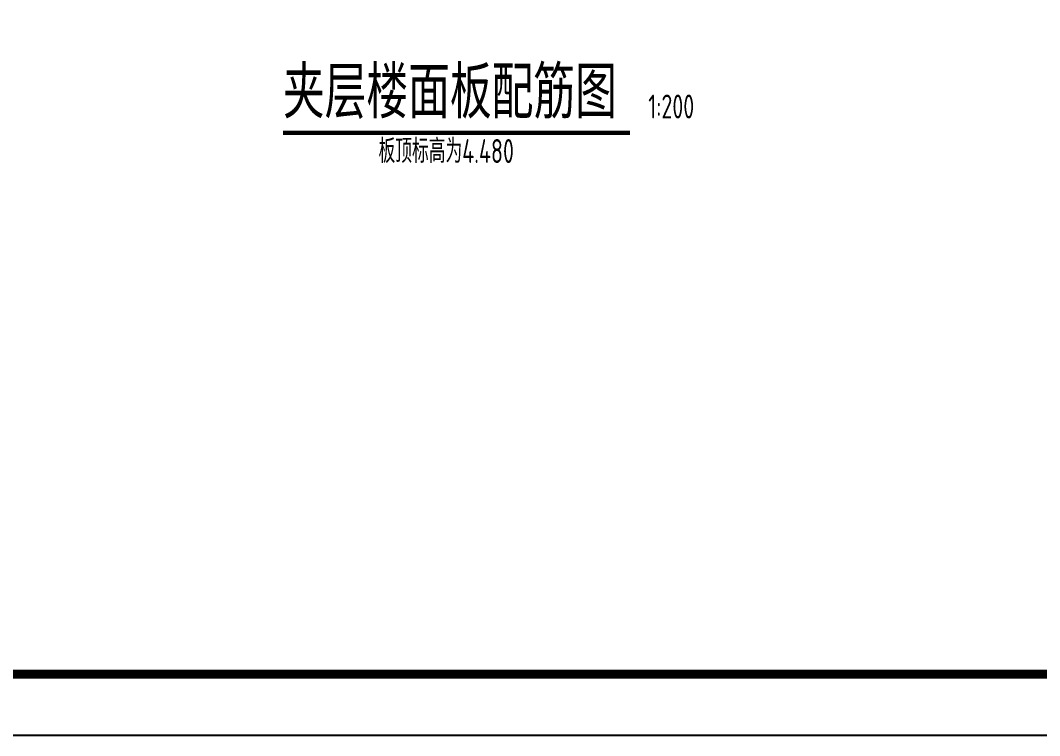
# Model space of a CAD drawing. Extents: x 180850 to 1399066, y 48356 to 327880.
# Drawn here: x 582915 to 606356, y 136382 to 152832 of the extents above; entities that cross this region are included whole.
import ezdxf
from ezdxf.enums import TextEntityAlignment as Align

# ---------------------------------------------------------------- set-up
doc = ezdxf.new("R2010")
doc.units = 0
doc.header["$LTSCALE"] = 1000
for name, color, linetype in [('DIM_SYMB', 3, 'Continuous'), ('NUM', 7, 'Continuous'), ('PUB_TITLE', 4, 'Continuous')]:
    doc.layers.add(name, color=color, linetype=linetype)
doc.styles.add('TSSD_Norm', font='tssdeng.shx', dxfattribs={"bigfont": 'hztxt.shx'})

msp = doc.modelspace()

# ---------------------------------------------------------------- linework, layer by layer
at = {"layer": 'DIM_SYMB', "const_width": 105}
msp.add_lwpolyline([(588952.55, 150246.3), (596934.7, 150246.3)], dxfattribs=at)
at = {"layer": 'PUB_TITLE'}
msp.add_lwpolyline([(552677.75, 220381.89), (671606.93, 220381.89), (671606.93, 136381.97), (552677.75, 136381.97)], close=True, dxfattribs=at)
at = {"layer": 'PUB_TITLE', "const_width": 212.12}
msp.add_lwpolyline([(556213.1, 137796.11), (556213.1, 218967.75), (670192.79, 218967.75), (670192.79, 137796.11)], close=True, dxfattribs=at)

# ---------------------------------------------------------------- texts
at = {"layer": 'NUM', "linetype": 'ByBlock', "style": 'TSSD_Norm', "width": 0.8}
msp.add_text('夹层楼面板配筋图', height=1200, dxfattribs=at).set_placement((588952.55, 150575.92))
at = {"layer": 'NUM', "style": 'TSSD_Norm', "width": 0.7}
msp.add_text('1:200', height=550, dxfattribs=at).set_placement((597354.7, 150575.92))
msp.add_text('板顶标高为4.480', height=550, dxfattribs=at).set_placement((591151.51, 149387.12), align=Align.BOTTOM_LEFT)

doc.saveas('drawing.dxf')
